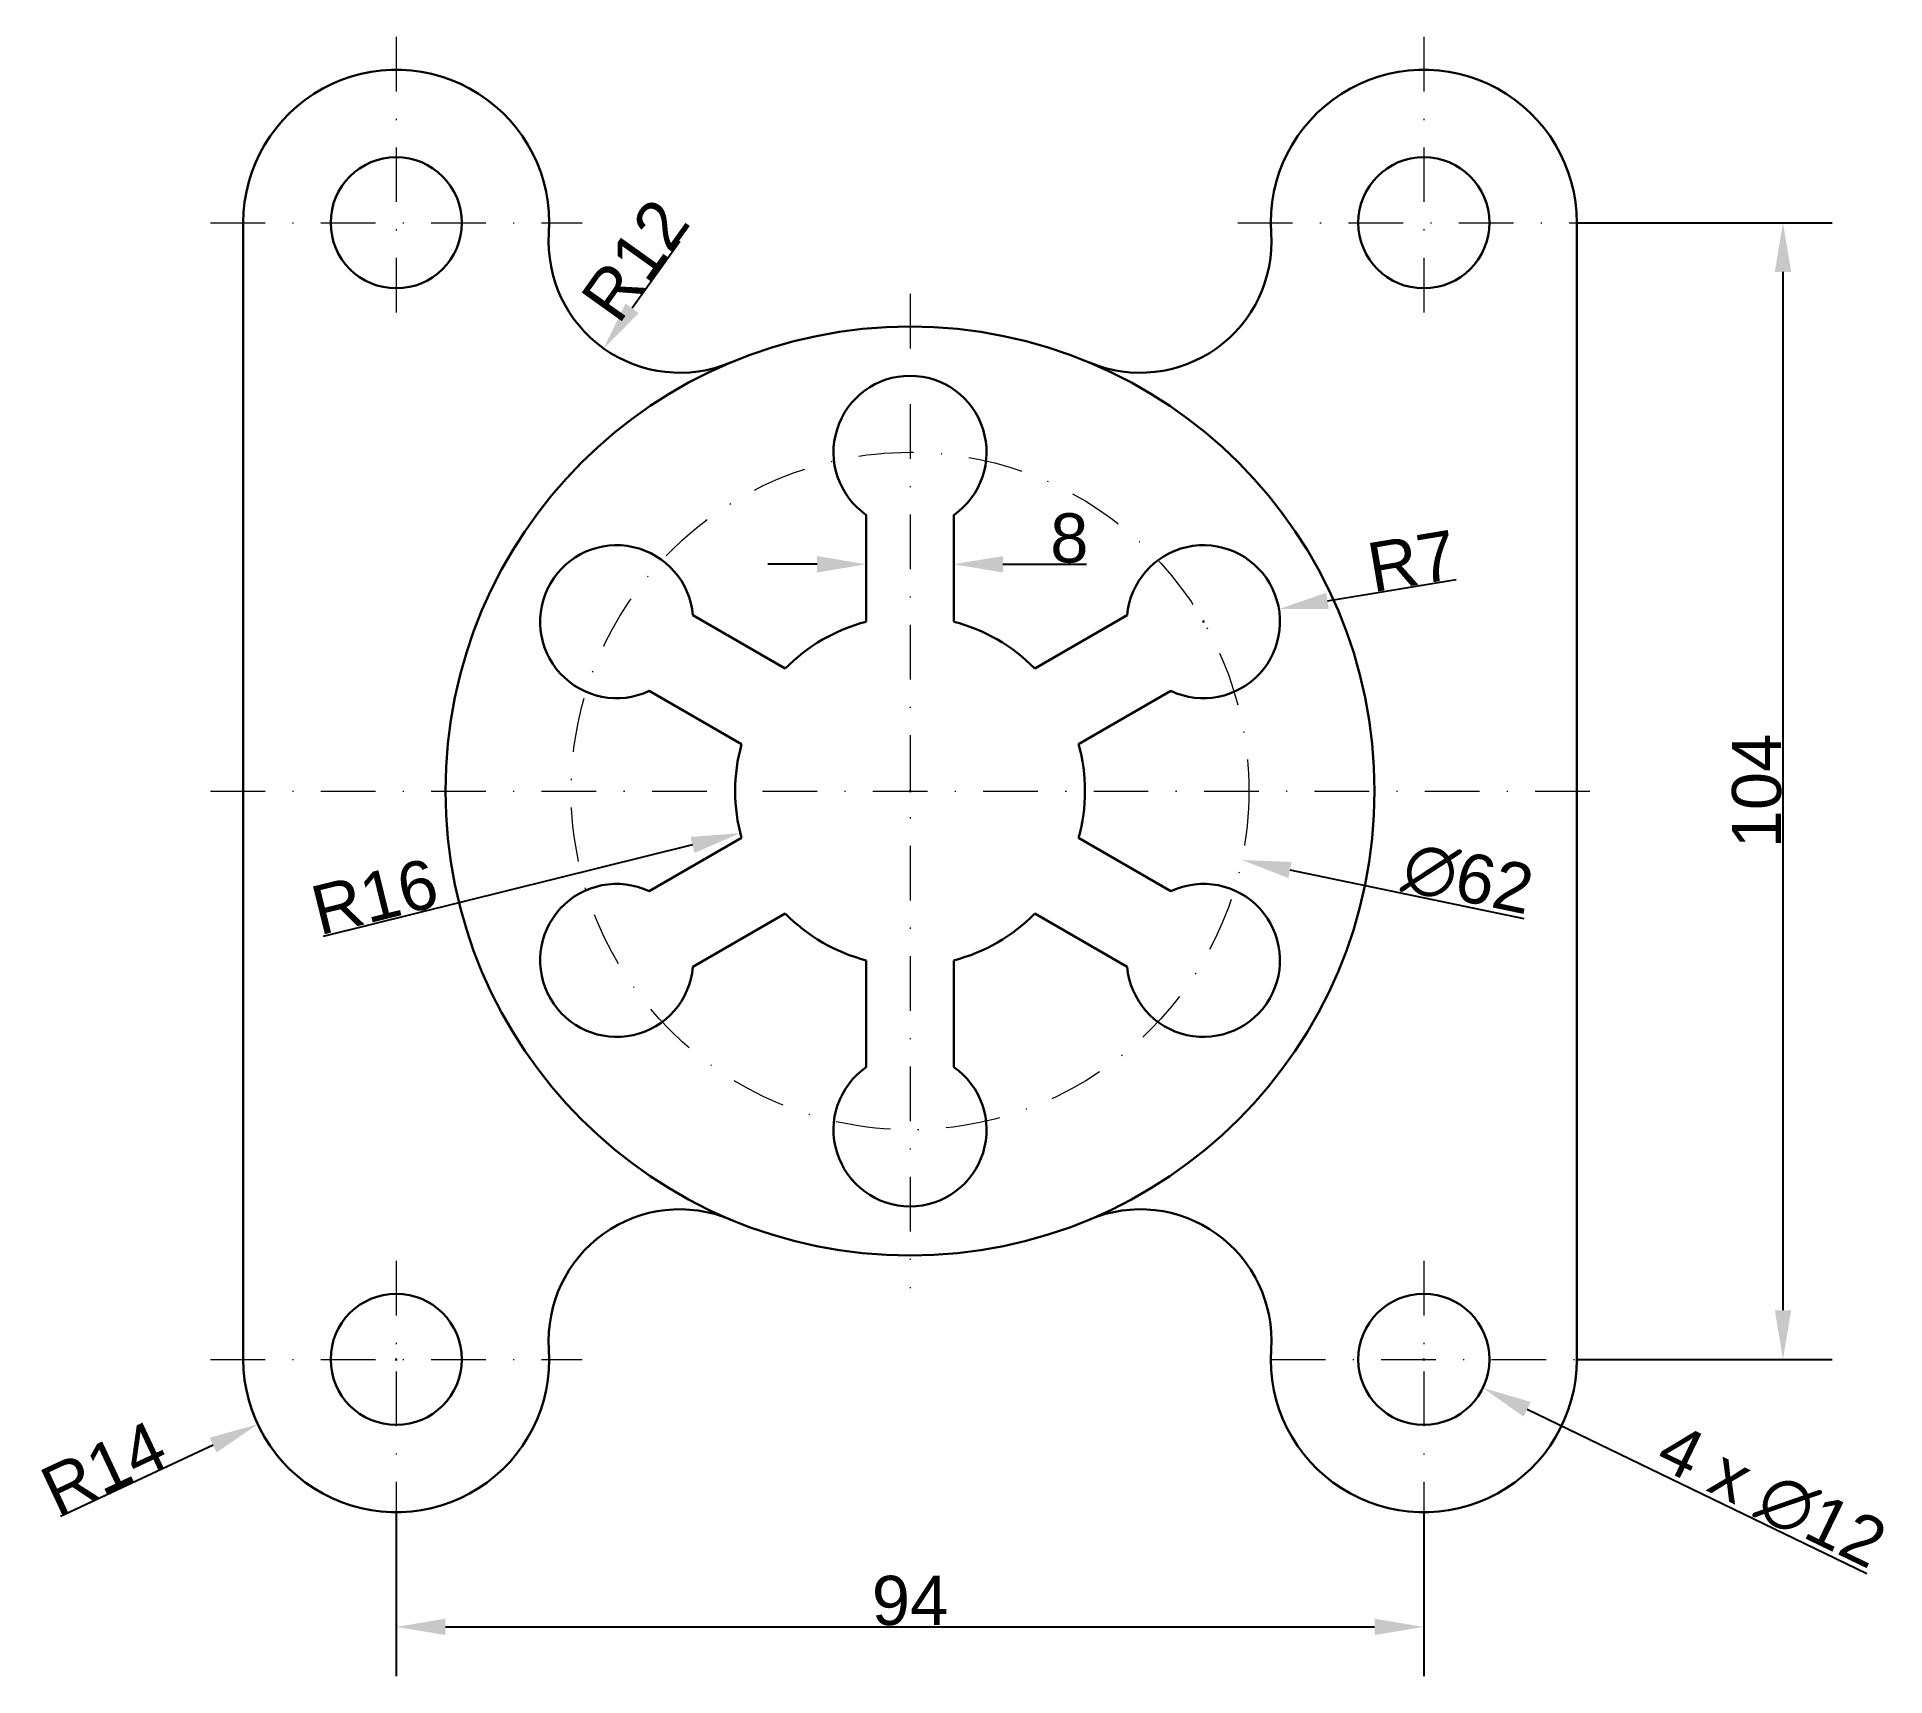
# Model space of a CAD drawing. Header units: inches. Extents: x -80 to 89, y -81 to 69.
import ezdxf

# ---------------------------------------------------------------- set-up
doc = ezdxf.new("R2010")
doc.units = ezdxf.units.IN
doc.header["$LTSCALE"] = 10
doc.header["$MEASUREMENT"] = 0
doc.linetypes.add('DASHDOT', pattern=[1, 0.5, -0.25, 0, -0.25])
doc.layers.add('BLU', color=5, linetype='Continuous', lineweight=30)
doc.layers.add('RED', color=1, linetype='DASHDOT', lineweight=20)
doc.styles.add('Text 4.5', font='arial.ttf')
doc.dimstyles.new('Cote 4.5', dxfattribs={"dimtxt": 4.5, "dimasz": 4.5, "dimexe": 4.5, "dimexo": 0, "dimgap": 0.09, "dimtad": 1, "dimdec": 0, "dimzin": 0, "dimdsep": 46, "dimtxsty": 'Text 4.5', "dimcen": 0.09, "dimadec": 0, "dimazin": 0, "dimtfac": 1, "dimtdec": 0, "dimtofl": 0, "dimtmove": 0, "dimatfit": 0, "dimfxl": 1, "dimtolj": 1, "dimtzin": 0, "dimarcsym": 1})

# ---------------------------------------------------------------- blocks, each defined once
blk = doc.blocks.new('*U2')
at = {"layer": 'BLU'}
for p, q in [((-4, -11.25), (-4, -1.49)), ((4, -11.25), (4, -1.49))]:
    blk.add_line(p, q, dxfattribs=at)
blk.add_arc((0, 4.25), 7, 304.8499, 235.1501, dxfattribs=at)
blk = doc.blocks.new('*U3')
at = {"layer": 'BLU', "color": 0, "linetype": 'ByBlock', "lineweight": -2, "transparency": 16777216}
blk.add_blockref('*U2', (0, 26.75), dxfattribs=at)
for p, rotation in [((-23.16, 13.37), 59.99999999999999), ((23.16, 13.37), 299.9999999999999), ((-23.16, -13.37), 120), ((23.16, -13.37), 240), ((0, -26.75), 180)]:
    blk.add_blockref('*U2', p, dxfattribs=dict(at, rotation=rotation))
blk = doc.blocks.new('*D4')
at = {"color": 0, "lineweight": -2, "transparency": 16777216}
for p, q in [((-47, -66), (-47, -80.98)), ((47, -66), (47, -80.98)), ((-42.5, -76.48), (42.5, -76.48))]:
    blk.add_line(p, q, dxfattribs=at)
at = {"color": 0, "transparency": 16777216}
for points in [[(-42.5, -75.73), (-42.5, -77.23), (-47, -76.48)], [(42.5, -75.73), (42.5, -77.23), (47, -76.48)]]:
    blk.add_solid(points, dxfattribs=at)
at = {"layer": 'Defpoints', "color": 0, "transparency": 16777216}
for p in [(-47, -66), (47, -66), (47, -76.48)]:
    blk.add_point(p, dxfattribs=at)
at = {"color": 0, "transparency": 16777216, "insert": (0, -74.09), "char_height": 4.5, "attachment_point": 5, "style": 'Text 4.5'}
blk.add_mtext('\\A1;94', dxfattribs=at)
blk = doc.blocks.new('*D5')
at = {"color": 0, "lineweight": -2, "transparency": 16777216}
for p, q in [((61, 52), (84.36, 52)), ((79.86, 47.5), (79.86, -47.5)), ((61, -52), (84.36, -52))]:
    blk.add_line(p, q, dxfattribs=at)
at = {"color": 0, "transparency": 16777216}
for points in [[(79.11, 47.5), (80.61, 47.5), (79.86, 52)], [(79.11, -47.5), (80.61, -47.5), (79.86, -52)]]:
    blk.add_solid(points, dxfattribs=at)
at = {"layer": 'Defpoints', "color": 0, "transparency": 16777216}
for p in [(61, 52), (61, -52), (79.86, -52)]:
    blk.add_point(p, dxfattribs=at)
at = {"color": 0, "transparency": 16777216, "insert": (77.47, 0), "char_height": 4.5, "attachment_point": 5, "rotation": 90, "style": 'Text 4.5'}
blk.add_mtext('\\A1;104', dxfattribs=at)
blk = doc.blocks.new('*D6')
at = {"color": 0, "lineweight": -2, "transparency": 16777216}
for p, q in [((-4, 20.37), (-4, 25.25)), ((4, 20.37), (4, 25.25)), ((-8.5, 20.75), (-13, 20.75)), ((8.5, 20.75), (16.15, 20.75))]:
    blk.add_line(p, q, dxfattribs=at)
at = {"color": 0, "transparency": 16777216}
for points in [[(-8.5, 21.5), (-8.5, 20), (-4, 20.75)], [(8.5, 21.5), (8.5, 20), (4, 20.75)]]:
    blk.add_solid(points, dxfattribs=at)
at = {"layer": 'Defpoints', "color": 0, "transparency": 16777216}
for p in [(-4, 20.37), (4, 20.75), (4, 20.37)]:
    blk.add_point(p, dxfattribs=at)
at = {"color": 0, "transparency": 16777216, "insert": (14.57, 23.13), "char_height": 4.5, "attachment_point": 5, "style": 'Text 4.5'}
blk.add_mtext('\\A1;8', dxfattribs=at)
blk = doc.blocks.new('*D7')
at = {"color": 0, "lineweight": -2, "transparency": 16777216}
for p, q in [((-47.09, -52), (-46.91, -52)), ((-47, -52.09), (-47, -51.91)), ((-63.75, -59.85), (-77.71, -66.38))]:
    blk.add_line(p, q, dxfattribs=at)
at = {"color": 0, "transparency": 16777216}
blk.add_solid([(-64.07, -59.17), (-63.44, -60.52), (-59.68, -57.94)], dxfattribs=at)
at = {"layer": 'Defpoints', "color": 0, "transparency": 16777216}
for p in [(-47, -52), (-59.68, -57.94)]:
    blk.add_point(p, dxfattribs=at)
at = {"color": 0, "transparency": 16777216, "insert": (-73.77, -61.94), "char_height": 4.5, "attachment_point": 5, "rotation": 25.0924, "style": 'Text 4.5'}
blk.add_mtext('\\A1;R14', dxfattribs=at)
blk = doc.blocks.new('*D8')
at = {"color": 0, "lineweight": -2, "transparency": 16777216}
for p, q in [((46.91, -52), (47.09, -52)), ((47, -52.09), (47, -51.91)), ((56.45, -56.57), (87.53, -71.58))]:
    blk.add_line(p, q, dxfattribs=at)
at = {"color": 0, "transparency": 16777216}
blk.add_solid([(56.78, -55.89), (56.13, -57.24), (52.4, -54.61)], dxfattribs=at)
at = {"layer": 'Defpoints', "color": 0, "transparency": 16777216}
for p in [(41.6, -49.39), (52.4, -54.61)]:
    blk.add_point(p, dxfattribs=at)
at = {"color": 0, "transparency": 16777216, "insert": (78.81, -64.57), "char_height": 4.5, "attachment_point": 5, "rotation": 334.2174, "style": 'Text 4.5'}
blk.add_mtext('\\A1;4 x ∅12', dxfattribs=at)
blk = doc.blocks.new('*D9')
at = {"color": 0, "lineweight": -2, "transparency": 16777216}
for p, q in [((0, -0.09), (0, 0.09)), ((-0.09, 0), (0.09, 0)), ((-19.9, -4.93), (-53.7, -13.31))]:
    blk.add_line(p, q, dxfattribs=at)
at = {"color": 0, "transparency": 16777216}
blk.add_solid([(-20.08, -4.2), (-19.72, -5.66), (-15.53, -3.85)], dxfattribs=at)
at = {"layer": 'Defpoints', "color": 0, "transparency": 16777216}
for p in [(0, 0), (-15.53, -3.85)]:
    blk.add_point(p, dxfattribs=at)
at = {"color": 0, "transparency": 16777216, "insert": (-48.97, -9.68), "char_height": 4.5, "attachment_point": 5, "rotation": 13.9233, "style": 'Text 4.5'}
blk.add_mtext('\\A1;R16', dxfattribs=at)
blk = doc.blocks.new('*D10')
at = {"color": 0, "lineweight": -2, "transparency": 16777216}
for p, q in [((0, -0.09), (0, 0.09)), ((-0.09, 0), (0.09, 0)), ((34.76, -7.22), (56.16, -11.67))]:
    blk.add_line(p, q, dxfattribs=at)
at = {"color": 0, "transparency": 16777216}
blk.add_solid([(34.91, -6.49), (34.61, -7.96), (30.35, -6.31)], dxfattribs=at)
at = {"layer": 'Defpoints', "color": 0, "transparency": 16777216}
for p in [(-30.35, 6.31), (30.35, -6.31)]:
    blk.add_point(p, dxfattribs=at)
at = {"color": 0, "transparency": 16777216, "insert": (51.05, -8.04), "char_height": 4.5, "attachment_point": 5, "rotation": 348.2625, "style": 'Text 4.5'}
blk.add_mtext('\\A1;∅62', dxfattribs=at)
blk = doc.blocks.new('*D11')
at = {"color": 0, "lineweight": -2, "transparency": 16777216}
for p, q in [((38.19, 17.4), (49.96, 19.36)), ((26.76, 15.5), (26.94, 15.5)), ((26.85, 15.41), (26.85, 15.59))]:
    blk.add_line(p, q, dxfattribs=at)
at = {"color": 0, "transparency": 16777216}
blk.add_solid([(38.07, 18.14), (38.31, 16.66), (33.75, 16.65)], dxfattribs=at)
at = {"layer": 'Defpoints', "color": 0, "transparency": 16777216}
for p in [(26.85, 15.5), (33.75, 16.65)]:
    blk.add_point(p, dxfattribs=at)
at = {"color": 0, "transparency": 16777216, "insert": (45.91, 21.06), "char_height": 4.5, "attachment_point": 5, "rotation": 9.4914, "style": 'Text 4.5'}
blk.add_mtext('\\A1;R7', dxfattribs=at)
blk = doc.blocks.new('*D12')
at = {"color": 0, "lineweight": -2, "transparency": 16777216}
blk.add_line((-21.06, 50.27), (-25.42, 44.17), dxfattribs=at)
at = {"color": 0, "transparency": 16777216}
blk.add_solid([(-26.03, 44.6), (-24.81, 43.73), (-28.03, 40.5)], dxfattribs=at)
at = {"layer": 'Defpoints', "color": 0, "transparency": 16777216}
for p in [(-21.06, 50.27), (-28.03, 40.5)]:
    blk.add_point(p, dxfattribs=at)
at = {"color": 0, "transparency": 16777216, "insert": (-25.15, 48.58), "char_height": 4.5, "attachment_point": 5, "rotation": 54.4544, "style": 'Text 4.5'}
blk.add_mtext('\\A1;R12', dxfattribs=at)

msp = doc.modelspace()

# ---------------------------------------------------------------- linework, layer by layer
at = {"layer": 'BLU'}
for p, q in [((-61, 52), (-61, -52)), ((61, 52), (61, -52))]:
    msp.add_line(p, q, dxfattribs=at)
for centre, radius in [((-47, 52), 6), ((47, 52), 6), ((0, 0), 42.5), ((-47, -52), 6), ((47, -52), 6)]:
    msp.add_circle(centre, radius, dxfattribs=at)
for centre, radius, start, end in [((-47, 52), 14, 356.1792, 180), ((47, 52), 14, 0, 183.8208), ((-21.06, 50.27), 12, 176.1792, 292.7295), ((21.06, 50.27), 12, 247.2705, 3.8208), ((0, 0), 16, 104.4775, 135.5225), ((0, 0), 16, 44.4775, 75.5225), ((0, 0), 16, 164.4775, 195.5225), ((0, 0), 16, 344.4775, 15.5225), ((0, 0), 16, 224.4775, 255.5225), ((0, 0), 16, 284.4775, 315.5225), ((-21.06, -50.27), 12, 67.2705, 183.8208), ((21.06, -50.27), 12, 356.1792, 112.7295), ((-47, -52), 14, 180, 3.8208), ((47, -52), 14, 176.1792, 0)]:
    msp.add_arc(centre, radius, start, end, dxfattribs=at)
at = {"layer": 'RED'}
for p, q in [((-47, 69), (-47, 43)), ((47, 69), (47, 43)), ((-64, 52), (-30, 52)), ((30, 52), (64, 52)), ((0, 45.5), (0, -45.5)), ((-64, 0), (64, 0)), ((-47, -43), (-47, -69)), ((47, -43), (47, -69)), ((-64, -52), (-30, -52)), ((33, -52), (64, -52))]:
    msp.add_line(p, q, dxfattribs=at)
msp.add_circle((0, 0), 31, dxfattribs=at)

# ---------------------------------------------------------------- block references
at = {"layer": 'BLU'}
msp.add_blockref('*U3', (0, 0), dxfattribs=at)

# ---------------------------------------------------------------- dimensions: what is measured, and where the dimension line sits
for center, mpoint, picture, middle in [((-21.06, 50.27), (-28.03, 40.5), '*D12', (-25.15, 48.58)), ((26.85, 15.5), (33.75, 16.65), '*D11', (45.91, 21.06))]:
    dim = msp.add_radius_dim(center=center, mpoint=mpoint, dimstyle='Cote 4.5')
    dim.commit()
    dim.dimension.update_dxf_attribs({"geometry": picture, "text_midpoint": middle})
for p1, p2, distance, picture, middle in [((61, 52), (61, -52), 18.86, '*D5', (77.47, 0)), ((-4, 20.37), (4, 20.37), 0.37, '*D6', (14.57, 23.13)), ((-47, -66), (47, -66), -10.48, '*D4', (0, -74.09))]:
    dim = msp.add_aligned_dim(p1=p1, p2=p2, distance=distance, dimstyle='Cote 4.5')
    dim.commit()
    dim.dimension.update_dxf_attribs({"geometry": picture, "text_midpoint": middle})
dim = msp.add_diameter_dim_2p(p1=(-30.35, 6.31), p2=(30.35, -6.31), dimstyle='Cote 4.5')
dim.commit()
dim.dimension.update_dxf_attribs({"geometry": '*D10', "text_midpoint": (50.54, -10.5), "dimtype": 163})
for center, mpoint, picture, middle in [((0, 0), (-15.53, -3.85), '*D9', (-48.4, -12)), ((-47, -52), (-59.68, -57.94), '*D7', (-72.77, -64.07))]:
    dim = msp.add_radius_dim(center=center, mpoint=mpoint, dimstyle='Cote 4.5')
    dim.commit()
    dim.dimension.update_dxf_attribs({"geometry": picture, "text_midpoint": middle, "dimtype": 164})
dim = msp.add_diameter_dim_2p(p1=(41.6, -49.39), p2=(52.4, -54.61), text='4 x <>', dimstyle='Cote 4.5')
dim.commit()
dim.dimension.update_dxf_attribs({"geometry": '*D8', "text_midpoint": (77.72, -66.84), "dimtype": 163})

doc.saveas('drawing.dxf')
